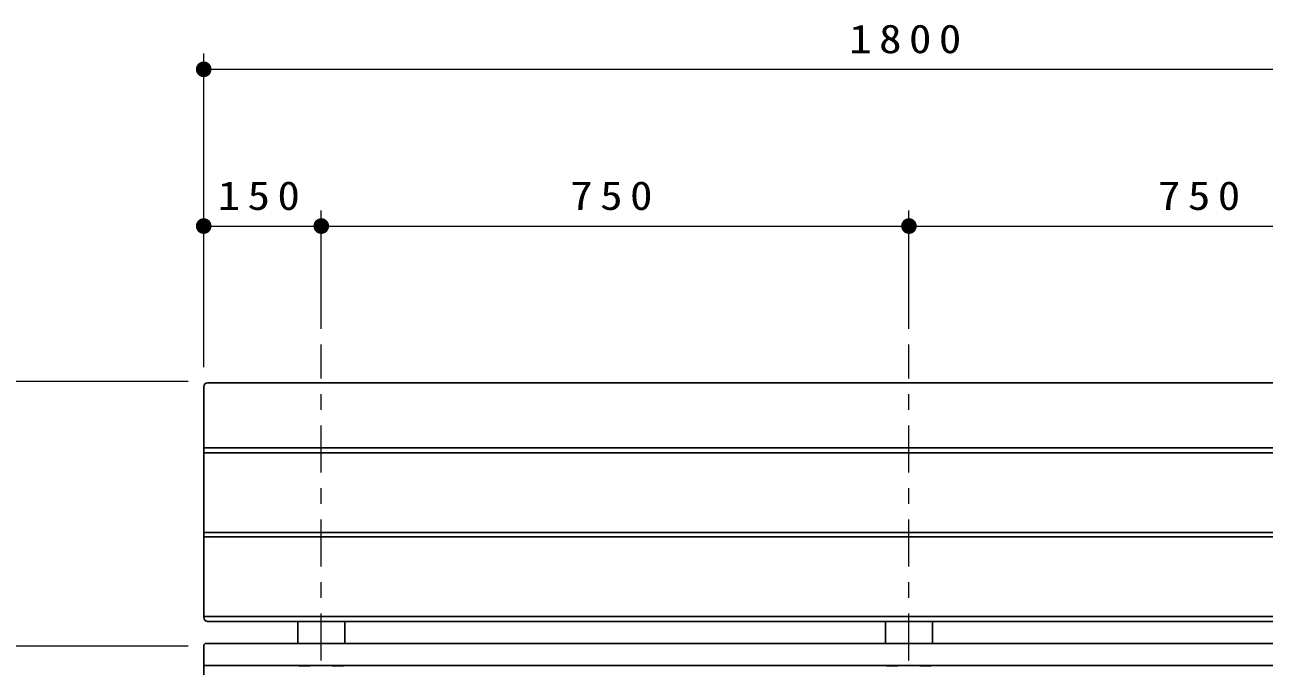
# Model space of a CAD drawing. Units: millimetres on the paper, scale 1:20. Extents: x -385 to 0, y 0 to 267.
# Drawn here: x -314.8 to -235.8, y 136 to 176.9 of the extents above; entities that cross this region are included whole.
import ezdxf

# ---------------------------------------------------------------- set-up
doc = ezdxf.new("R2010")
doc.units = ezdxf.units.MM
doc.linetypes.add('USER2', pattern=[6, 3, -1, 1, -1])
doc.layers.add('1_20', color=7, linetype='Continuous', lineweight=25)
doc.styles.add('ＭＳ ゴシック', font='')
doc.styles.get('ＭＳ ゴシック').set_extended_font_data('MS Gothic')

# ---------------------------------------------------------------- blocks, each defined once
blk = doc.blocks.new('filled_dot')
at = {"color": 0, "linetype": 'Continuous', "lineweight": -2, "const_width": 1.25}
blk.add_lwpolyline([(-0.625, 0, 1), (0.625, 0, 1)], format="xyb", close=True, dxfattribs=at)

msp = doc.modelspace()

# ---------------------------------------------------------------- linework, layer by layer
at = {"layer": '1_20', "lineweight": 13}
for p, q in [((-303.425, 155.057), (-303.425, 175.057)), ((-303.425, 174.057), (-213.425, 174.057)), ((-295.925, 157.495), (-295.925, 165.057)), ((-258.425, 157.495), (-258.425, 165.057)), ((-303.425, 164.057), (-295.925, 164.057)), ((-295.925, 164.057), (-258.425, 164.057)), ((-258.425, 164.057), (-220.925, 164.057)), ((-304.425, 154.141), (-331.925, 154.141)), ((-304.425, 137.252), (-321.925, 137.252))]:
    msp.add_line(p, q, dxfattribs=at)
at = {"layer": '1_20', "linetype": 'USER2', "lineweight": 13}
for p, q in [((-295.925, 130.341), (-295.925, 156.495)), ((-258.425, 130.341), (-258.425, 156.495))]:
    msp.add_line(p, q, dxfattribs=at)
at = {"layer": '1_20'}
for p, q in [((-303.425, 139.061), (-303.425, 153.807)), ((-213.675, 154.057), (-303.175, 154.057)), ((-303.425, 149.904), (-213.425, 149.904)), ((-303.425, 149.587), (-213.425, 149.587)), ((-303.425, 144.515), (-213.425, 144.515)), ((-303.425, 144.226), (-213.425, 144.226)), ((-213.425, 139.155), (-303.425, 139.155)), ((-213.675, 138.839), (-303.175, 138.839)), ((-297.425, 137.429), (-297.425, 138.839)), ((-294.425, 137.429), (-294.425, 138.839)), ((-259.925, 137.429), (-259.925, 138.839)), ((-256.925, 137.429), (-256.925, 138.839)), ((-303.425, 134.84), (-303.425, 137.279)), ((-303.275, 137.429), (-213.575, 137.429)), ((-295.925, 136.027), (-297.328, 135.978)), ((-295.925, 136.027), (-294.521, 135.978)), ((-258.425, 136.027), (-259.828, 135.978)), ((-258.425, 136.027), (-257.021, 135.978)), ((-303.425, 136.021), (-213.425, 136.021))]:
    msp.add_line(p, q, dxfattribs=at)
for centre, radius, start, end in [((-303.175, 153.807), 0.25, 90, 180), ((-303.175, 139.089), 0.25, 180, 270), ((-303.275, 137.279), 0.15, 90, 180)]:
    msp.add_arc(centre, radius, start, end, dxfattribs=at)

# ---------------------------------------------------------------- block references
at = {"layer": '1_20', "lineweight": 13, "xscale": 0.4, "yscale": 0.4}
for p in [(-303.425, 174.057), (-303.425, 164.057), (-295.925, 164.057), (-258.425, 164.057)]:
    msp.add_blockref('filled_dot', p, dxfattribs=at)
at = {"layer": '1_20', "lineweight": 13, "xscale": 0.4, "yscale": 0.4, "rotation": 180}
for p in [(-295.925, 164.057), (-258.425, 164.057)]:
    msp.add_blockref('filled_dot', p, dxfattribs=at)

# ---------------------------------------------------------------- texts
at = {"layer": '1_20', "char_height": 1.833, "attachment_point": 8, "style": 'ＭＳ ゴシック'}
for s, insert in [('\\T1.33;\\W1.15;1800', (-258.425, 175.057)), ('\\T1.33;\\W1.15;150', (-299.675, 165.057)), ('\\T1.33;\\W1.15;750', (-277.175, 165.057)), ('\\T1.33;\\W1.15;750', (-239.675, 165.057))]:
    msp.add_mtext(s, dxfattribs=dict(at, insert=insert))

doc.saveas('drawing.dxf')
